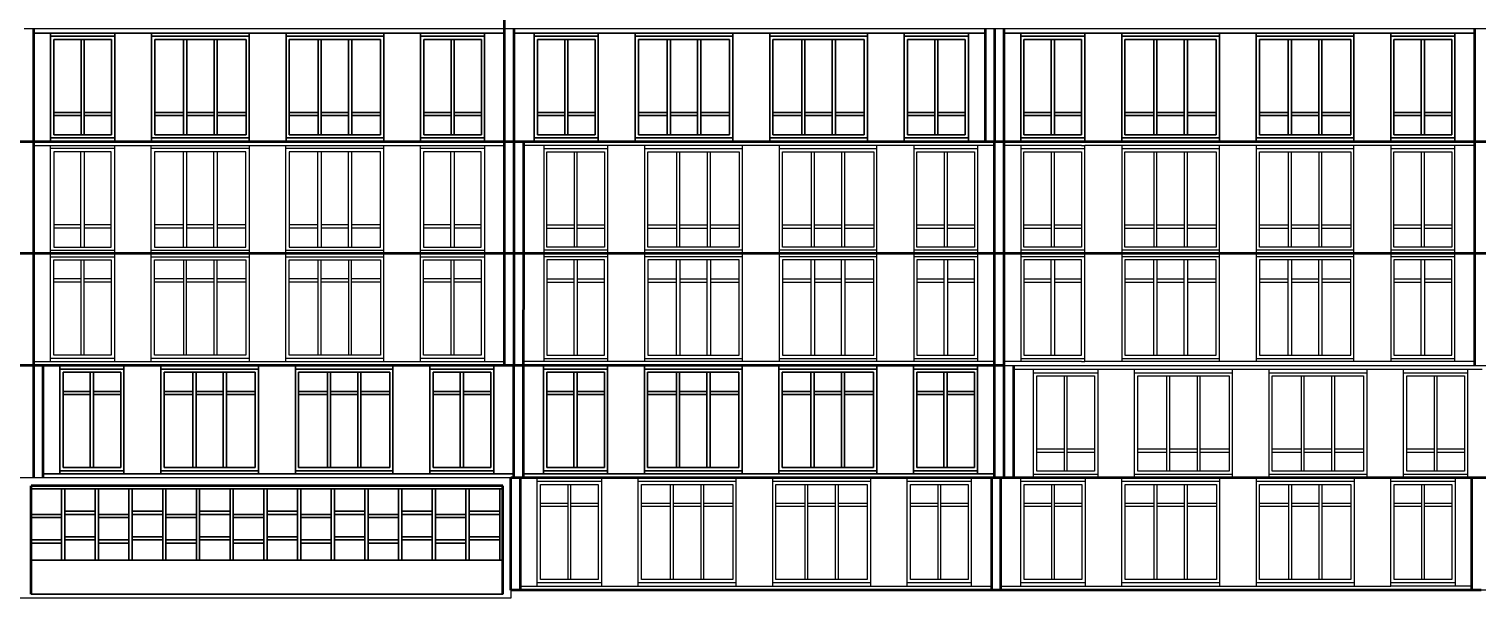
# Model space of a CAD drawing. Header units: centimetres. Extents: x 101 to 201, y 97 to 167.
# Drawn here: x 171.88 to 184.77, y 108.68 to 113.75 of the extents above; entities that cross this region are included whole.
import ezdxf

# ---------------------------------------------------------------- set-up
doc = ezdxf.new("R2010")
doc.units = ezdxf.units.CM
doc.layers.add('corte', color=1, linetype='Continuous')
doc.layers.add('grabado', color=5, linetype='Continuous')

msp = doc.modelspace()

# ---------------------------------------------------------------- linework, layer by layer
at = {"layer": 'corte'}
for p, q in [((189.113, 113.75), (171.838, 113.75)), ((180.475, 113.36), (180.475, 113.357)), ((176.198, 112.749), (163.284, 112.749)), ((171.922, 112.749), (176.075, 112.749)), ((175.425, 112.749), (175.425, 112.749)), ((176.198, 112.749), (189.113, 112.749)), ((180.475, 112.749), (176.322, 112.749)), ((176.971, 112.749), (176.971, 112.749)), ((180.561, 112.749), (184.75, 112.749)), ((172.931, 111.751), (172.965, 111.751)), ((174, 111.751), (174.034, 111.751)), ((175.069, 111.751), (175.103, 111.751)), ((177.327, 111.751), (177.293, 111.751)), ((178.397, 111.751), (178.362, 111.751)), ((179.466, 111.751), (179.432, 111.751)), ((181.604, 111.751), (181.57, 111.751)), ((182.673, 111.751), (182.639, 111.751)), ((183.743, 111.751), (183.708, 111.751)), ((176.198, 110.754), (163.284, 110.754)), ((171.922, 110.754), (176.075, 110.754)), ((175.425, 110.754), (175.425, 110.754)), ((176.198, 110.754), (190.011, 110.754)), ((180.475, 110.754), (176.322, 110.754)), ((176.971, 110.754), (176.971, 110.754)), ((180.559, 110.754), (184.902, 110.754)), ((181.332, 110.754), (181.332, 110.753)), ((171.922, 110.143), (171.922, 110.145)), ((180.559, 109.753), (163.284, 109.753)), ((176.17, 109.753), (176.17, 108.684)), ((181.54, 109.753), (181.574, 109.753)), ((181.688, 109.756), (181.654, 109.756)), ((182.609, 109.753), (182.643, 109.753)), ((182.757, 109.756), (182.723, 109.756)), ((183.678, 109.753), (183.712, 109.753)), ((183.826, 109.756), (183.792, 109.756)), ((171.899, 108.684), (163.284, 108.684)), ((171.904, 108.684), (171.899, 108.684)), ((171.936, 108.684), (171.904, 108.684)), ((171.973, 108.684), (171.936, 108.684)), ((171.985, 108.684), (171.973, 108.684)), ((172.016, 108.684), (171.985, 108.684)), ((172.053, 108.684), (172.016, 108.684)), ((172.066, 108.684), (172.053, 108.684)), ((172.097, 108.684), (172.066, 108.684)), ((172.134, 108.684), (172.097, 108.684)), ((172.146, 108.684), (172.134, 108.684)), ((172.178, 108.684), (172.146, 108.684)), ((172.215, 108.684), (172.178, 108.684)), ((172.227, 108.684), (172.215, 108.684)), ((172.259, 108.684), (172.227, 108.684)), ((172.295, 108.684), (172.259, 108.684)), ((172.308, 108.684), (172.295, 108.684)), ((172.339, 108.684), (172.308, 108.684)), ((172.376, 108.684), (172.339, 108.684)), ((172.388, 108.684), (172.376, 108.684)), ((172.42, 108.684), (172.388, 108.684)), ((172.457, 108.684), (172.42, 108.684)), ((172.469, 108.684), (172.457, 108.684)), ((172.501, 108.684), (172.469, 108.684)), ((172.537, 108.684), (172.501, 108.684)), ((172.55, 108.684), (172.537, 108.684)), ((172.551, 108.684), (172.55, 108.684)), ((172.581, 108.684), (172.551, 108.684)), ((176.17, 108.684), (172.581, 108.684)), ((175.378, 108.684), (175.378, 108.685)), ((189.084, 108.755), (176.17, 108.755)), ((180.447, 108.755), (176.255, 108.755)), ((176.862, 108.755), (176.862, 108.755)), ((176.943, 108.755), (176.943, 108.756)), ((184.722, 108.755), (180.532, 108.755))]:
    msp.add_line(p, q, dxfattribs=at)
at = {"layer": 'corte', "lineweight": 50}
for p, q in [((180.475, 113.75), (180.475, 112.748)), ((158.981, 112.75), (189.113, 112.749)), ((171.922, 112.749), (171.922, 112.748)), ((176.198, 110.754), (176.198, 112.749)), ((189.113, 111.751), (163.284, 111.751)), ((180.559, 110.754), (163.284, 110.754)), ((171.922, 110.145), (171.922, 110.755)), ((180.475, 110.754), (180.475, 110.755)), ((180.559, 110.754), (180.559, 109.753)), ((184.75, 110.754), (184.75, 110.755)), ((171.922, 109.753), (171.922, 110.143)), ((176.17, 108.755), (176.17, 109.753)), ((189.084, 109.753), (176.17, 109.753)), ((180.559, 109.756), (184.902, 109.756)), ((176.17, 108.764), (176.17, 108.759)), ((176.17, 108.759), (176.17, 108.759)), ((184.807, 108.755), (176.17, 108.755))]:
    msp.add_line(p, q, dxfattribs=at)
at = {"layer": 'grabado', "lineweight": 50}
for p, q in [((176.113, 110.754), (176.113, 123.729)), ((171.922, 110.755), (171.923, 113.75)), ((176.2, 112.749), (176.2, 113.75)), ((180.39, 113.75), (180.39, 112.753)), ((180.561, 110.754), (180.561, 113.75)), ((184.75, 110.755), (184.75, 113.75)), ((176.2, 112.753), (176.2, 112.752)), ((176.282, 109.753), (176.284, 112.749)), ((180.475, 110.755), (180.475, 112.748)), ((184.75, 112.753), (184.75, 112.752)), ((172.007, 109.753), (172.007, 110.75)), ((176.197, 109.753), (176.197, 110.754)), ((176.197, 110.75), (176.197, 110.751)), ((180.473, 109.753), (180.473, 110.75)), ((180.644, 110.754), (180.644, 109.756)), ((176.255, 108.755), (176.255, 109.753)), ((180.447, 109.753), (180.447, 108.751)), ((180.532, 108.752), (180.532, 109.753)), ((184.722, 108.755), (184.722, 109.753)), ((176.099, 109.684), (171.899, 109.684)), ((171.899, 108.72), (171.899, 109.684)), ((176.099, 108.72), (176.099, 109.684)), ((180.532, 108.751), (180.532, 108.752))]:
    msp.add_line(p, q, dxfattribs=at)
at = {"layer": 'grabado', "lineweight": 35}
for p, q in [((171.923, 113.714), (176.114, 113.714)), ((172.073, 113.714), (172.073, 112.753)), ((172.643, 112.753), (172.643, 113.714)), ((172.971, 113.714), (172.971, 112.749)), ((173.841, 112.749), (173.841, 113.714)), ((174.169, 113.714), (174.169, 112.749)), ((175.038, 112.749), (175.038, 113.714)), ((175.366, 113.714), (175.366, 112.749)), ((175.936, 112.749), (175.936, 113.714)), ((176.2, 113.714), (180.39, 113.714)), ((176.378, 113.714), (176.378, 112.749)), ((176.888, 113.75), (176.888, 113.749)), ((176.948, 112.749), (176.948, 113.714)), ((177.276, 113.714), (177.276, 112.749)), ((178.146, 112.749), (178.146, 113.714)), ((178.474, 113.714), (178.474, 112.749)), ((179.343, 112.749), (179.343, 113.714)), ((179.671, 113.714), (179.671, 112.749)), ((180.242, 112.749), (180.242, 113.714)), ((184.75, 113.714), (180.561, 113.714)), ((180.709, 112.749), (180.709, 113.714)), ((181.279, 113.714), (181.279, 112.749)), ((181.607, 112.749), (181.607, 113.714)), ((182.476, 113.714), (182.476, 112.749)), ((182.804, 112.749), (182.804, 113.714)), ((183.674, 113.714), (183.674, 112.749)), ((184.002, 112.749), (184.002, 113.714)), ((184.063, 113.75), (184.063, 113.749)), ((184.572, 113.714), (184.572, 112.749)), ((172.643, 113.686), (172.073, 113.686)), ((172.101, 113.657), (172.101, 112.809)), ((172.615, 113.657), (172.101, 113.657)), ((172.344, 112.809), (172.344, 113.657)), ((172.372, 113.657), (172.372, 112.809)), ((172.615, 112.809), (172.615, 113.657)), ((173.841, 113.686), (172.971, 113.686)), ((173.812, 113.657), (173, 113.657)), ((173, 113.657), (173, 112.809)), ((173.256, 112.809), (173.256, 113.657)), ((173.285, 113.657), (173.285, 112.809)), ((173.527, 112.809), (173.527, 113.657)), ((173.556, 113.657), (173.556, 112.809)), ((173.812, 112.809), (173.812, 113.657)), ((175.038, 113.686), (174.169, 113.686)), ((175.01, 113.657), (174.197, 113.657)), ((174.197, 113.657), (174.197, 112.809)), ((174.454, 112.809), (174.454, 113.657)), ((174.482, 113.657), (174.482, 112.809)), ((174.725, 112.809), (174.725, 113.657)), ((174.753, 113.657), (174.753, 112.809)), ((175.01, 112.809), (175.01, 113.657)), ((175.936, 113.686), (175.366, 113.686)), ((175.908, 113.657), (175.395, 113.657)), ((175.395, 113.657), (175.395, 112.809)), ((175.637, 112.809), (175.637, 113.657)), ((175.665, 113.657), (175.665, 112.809)), ((175.908, 112.809), (175.908, 113.657)), ((176.948, 113.686), (176.378, 113.686)), ((176.407, 113.657), (176.407, 112.809)), ((176.92, 113.657), (176.407, 113.657)), ((176.649, 112.809), (176.649, 113.657)), ((176.678, 113.657), (176.678, 112.809)), ((176.92, 112.809), (176.92, 113.657)), ((178.146, 113.686), (177.276, 113.686)), ((178.117, 113.657), (177.305, 113.657)), ((177.305, 113.657), (177.305, 112.809)), ((177.561, 112.809), (177.561, 113.657)), ((177.59, 113.657), (177.59, 112.809)), ((177.832, 112.809), (177.832, 113.657)), ((177.861, 113.657), (177.861, 112.809)), ((178.117, 112.809), (178.117, 113.657)), ((179.343, 113.686), (178.474, 113.686)), ((179.315, 113.657), (178.502, 113.657)), ((178.502, 113.657), (178.502, 112.809)), ((178.759, 112.809), (178.759, 113.657)), ((178.787, 113.657), (178.787, 112.809)), ((179.03, 112.809), (179.03, 113.657)), ((179.058, 113.657), (179.058, 112.809)), ((179.315, 112.809), (179.315, 113.657)), ((180.242, 113.686), (179.671, 113.686)), ((180.213, 113.657), (179.7, 113.657)), ((179.7, 113.657), (179.7, 112.809)), ((179.942, 112.809), (179.942, 113.657)), ((179.971, 113.657), (179.971, 112.809)), ((180.213, 112.809), (180.213, 113.657)), ((180.709, 113.686), (181.279, 113.686)), ((180.737, 112.809), (180.737, 113.657)), ((180.737, 113.657), (181.25, 113.657)), ((180.979, 113.657), (180.979, 112.809)), ((181.008, 112.809), (181.008, 113.657)), ((181.25, 113.657), (181.25, 112.809)), ((181.607, 113.686), (182.476, 113.686)), ((181.635, 112.809), (181.635, 113.657)), ((181.635, 113.657), (182.448, 113.657)), ((181.892, 113.657), (181.892, 112.809)), ((181.92, 112.809), (181.92, 113.657)), ((182.163, 113.657), (182.163, 112.809)), ((182.191, 112.809), (182.191, 113.657)), ((182.448, 113.657), (182.448, 112.809)), ((182.804, 113.686), (183.674, 113.686)), ((182.833, 112.809), (182.833, 113.657)), ((182.833, 113.657), (183.645, 113.657)), ((183.089, 113.657), (183.089, 112.809)), ((183.118, 112.809), (183.118, 113.657)), ((183.36, 113.657), (183.36, 112.809)), ((183.389, 112.809), (183.389, 113.657)), ((183.645, 113.657), (183.645, 112.809)), ((184.002, 113.686), (184.572, 113.686)), ((184.03, 113.657), (184.544, 113.657)), ((184.03, 112.809), (184.03, 113.657)), ((184.273, 113.657), (184.273, 112.809)), ((184.301, 112.809), (184.301, 113.657)), ((184.544, 113.657), (184.544, 112.809)), ((172.344, 113.007), (172.101, 113.007)), ((172.344, 112.979), (172.101, 112.979)), ((172.615, 113.007), (172.372, 113.007)), ((172.615, 112.979), (172.372, 112.979)), ((173.256, 113.007), (173, 113.007)), ((173.256, 112.979), (173, 112.979)), ((173.527, 113.007), (173.285, 113.007)), ((173.527, 112.979), (173.285, 112.979)), ((173.812, 113.007), (173.556, 113.007)), ((173.812, 112.979), (173.556, 112.979)), ((174.454, 113.007), (174.197, 113.007)), ((174.454, 112.979), (174.197, 112.979)), ((174.725, 113.007), (174.482, 113.007)), ((174.725, 112.979), (174.482, 112.979)), ((175.01, 113.007), (174.753, 113.007)), ((175.01, 112.979), (174.753, 112.979)), ((175.637, 113.007), (175.395, 113.007)), ((175.637, 112.979), (175.395, 112.979)), ((175.908, 113.007), (175.665, 113.007)), ((175.908, 112.979), (175.665, 112.979)), ((176.649, 113.007), (176.407, 113.007)), ((176.649, 112.979), (176.407, 112.979)), ((176.92, 113.007), (176.678, 113.007)), ((176.92, 112.979), (176.678, 112.979)), ((177.561, 113.007), (177.305, 113.007)), ((177.561, 112.979), (177.305, 112.979)), ((177.832, 113.007), (177.59, 113.007)), ((177.832, 112.979), (177.59, 112.979)), ((178.117, 113.007), (177.861, 113.007)), ((178.117, 112.979), (177.861, 112.979)), ((178.759, 113.007), (178.502, 113.007)), ((178.759, 112.979), (178.502, 112.979)), ((179.03, 113.007), (178.787, 113.007)), ((179.03, 112.979), (178.787, 112.979)), ((179.315, 113.007), (179.058, 113.007)), ((179.315, 112.979), (179.058, 112.979)), ((179.942, 113.007), (179.7, 113.007)), ((179.942, 112.979), (179.7, 112.979)), ((180.213, 113.007), (179.971, 113.007)), ((180.213, 112.979), (179.971, 112.979)), ((180.737, 113.007), (180.979, 113.007)), ((180.737, 112.979), (180.979, 112.979)), ((181.008, 113.007), (181.25, 113.007)), ((181.008, 112.979), (181.25, 112.979)), ((181.635, 113.007), (181.892, 113.007)), ((181.635, 112.979), (181.892, 112.979)), ((181.92, 113.007), (182.163, 113.007)), ((181.92, 112.979), (182.163, 112.979)), ((182.191, 113.007), (182.448, 113.007)), ((182.191, 112.979), (182.448, 112.979)), ((182.833, 113.007), (183.089, 113.007)), ((182.833, 112.979), (183.089, 112.979)), ((183.118, 113.007), (183.36, 113.007)), ((183.118, 112.979), (183.36, 112.979)), ((183.389, 113.007), (183.645, 113.007)), ((183.389, 112.979), (183.645, 112.979)), ((184.03, 113.007), (184.273, 113.007)), ((184.03, 112.979), (184.273, 112.979)), ((184.301, 113.007), (184.544, 113.007)), ((184.301, 112.979), (184.544, 112.979)), ((172.101, 112.809), (172.615, 112.809)), ((173, 112.809), (173.812, 112.809)), ((174.197, 112.809), (175.01, 112.809)), ((175.395, 112.809), (175.908, 112.809)), ((176.407, 112.809), (176.92, 112.809)), ((177.305, 112.809), (178.117, 112.809)), ((178.502, 112.809), (179.315, 112.809)), ((179.7, 112.809), (180.213, 112.809)), ((181.25, 112.809), (180.737, 112.809)), ((182.448, 112.809), (181.635, 112.809)), ((183.645, 112.809), (182.833, 112.809)), ((184.544, 112.809), (184.03, 112.809)), ((172.073, 112.781), (172.643, 112.781)), ((172.971, 112.781), (173.841, 112.781)), ((174.169, 112.781), (175.038, 112.781)), ((175.366, 112.781), (175.936, 112.781)), ((176.378, 112.781), (176.948, 112.781)), ((177.276, 112.781), (178.146, 112.781)), ((178.474, 112.781), (179.343, 112.781)), ((179.671, 112.781), (180.242, 112.781)), ((181.279, 112.781), (180.709, 112.781)), ((182.476, 112.781), (181.607, 112.781)), ((183.674, 112.781), (182.804, 112.781)), ((184.572, 112.781), (184.002, 112.781)), ((172.155, 110.754), (172.155, 109.789)), ((172.725, 109.789), (172.725, 110.754)), ((173.053, 110.754), (173.053, 109.789)), ((173.923, 109.789), (173.923, 110.754)), ((174.251, 110.754), (174.251, 109.789)), ((175.12, 109.789), (175.12, 110.754)), ((175.448, 110.754), (175.448, 109.789)), ((176.018, 109.789), (176.018, 110.754)), ((176.46, 110.754), (176.46, 109.789)), ((177.031, 109.789), (177.031, 110.754)), ((177.358, 110.754), (177.358, 109.789)), ((178.228, 109.789), (178.228, 110.754)), ((178.556, 110.754), (178.556, 109.789)), ((179.426, 109.789), (179.426, 110.754)), ((179.753, 110.75), (179.753, 109.789)), ((180.324, 109.789), (180.324, 110.75)), ((172.725, 110.722), (172.155, 110.722)), ((172.697, 110.694), (172.184, 110.694)), ((172.184, 110.694), (172.184, 109.846)), ((172.426, 109.846), (172.426, 110.694)), ((172.454, 110.694), (172.454, 109.846)), ((172.697, 109.846), (172.697, 110.694)), ((173.923, 110.722), (173.053, 110.722)), ((173.894, 110.694), (173.082, 110.694)), ((173.082, 110.694), (173.082, 109.846)), ((173.338, 109.846), (173.338, 110.694)), ((173.367, 110.694), (173.367, 109.846)), ((173.609, 109.846), (173.609, 110.694)), ((173.638, 110.694), (173.638, 109.846)), ((173.894, 109.846), (173.894, 110.694)), ((175.12, 110.722), (174.251, 110.722)), ((175.092, 110.694), (174.279, 110.694)), ((174.279, 110.694), (174.279, 109.846)), ((174.536, 109.846), (174.536, 110.694)), ((174.564, 110.694), (174.564, 109.846)), ((174.807, 109.846), (174.807, 110.694)), ((174.835, 110.694), (174.835, 109.846)), ((175.092, 109.846), (175.092, 110.694)), ((176.018, 110.722), (175.448, 110.722)), ((175.477, 110.694), (175.477, 109.846)), ((175.99, 110.694), (175.477, 110.694)), ((175.719, 109.846), (175.719, 110.694)), ((175.748, 110.694), (175.748, 109.846)), ((175.99, 109.846), (175.99, 110.694)), ((177.031, 110.722), (176.46, 110.722)), ((177.002, 110.694), (176.489, 110.694)), ((176.489, 110.694), (176.489, 109.846)), ((176.731, 109.846), (176.731, 110.694)), ((176.76, 110.694), (176.76, 109.846)), ((177.002, 109.846), (177.002, 110.694)), ((178.228, 110.722), (177.358, 110.722)), ((178.2, 110.694), (177.387, 110.694)), ((177.387, 110.694), (177.387, 109.846)), ((177.644, 109.846), (177.644, 110.694)), ((177.672, 110.694), (177.672, 109.846)), ((177.914, 109.846), (177.914, 110.694)), ((177.943, 110.694), (177.943, 109.846)), ((178.2, 109.846), (178.2, 110.694)), ((179.426, 110.722), (178.556, 110.722)), ((179.397, 110.694), (178.584, 110.694)), ((178.584, 110.694), (178.584, 109.846)), ((178.841, 109.846), (178.841, 110.694)), ((178.87, 110.694), (178.87, 109.846)), ((179.112, 109.846), (179.112, 110.694)), ((179.14, 110.694), (179.14, 109.846)), ((179.397, 109.846), (179.397, 110.694)), ((180.324, 110.722), (179.753, 110.722)), ((179.782, 110.694), (179.782, 109.846)), ((180.295, 110.694), (179.782, 110.694)), ((180.024, 109.846), (180.024, 110.694)), ((180.053, 110.694), (180.053, 109.846)), ((180.295, 109.846), (180.295, 110.694)), ((172.184, 110.524), (172.426, 110.524)), ((172.184, 110.496), (172.426, 110.496)), ((172.454, 110.524), (172.697, 110.524)), ((172.454, 110.496), (172.697, 110.496)), ((173.082, 110.524), (173.338, 110.524)), ((173.082, 110.496), (173.338, 110.496)), ((173.367, 110.524), (173.609, 110.524)), ((173.367, 110.496), (173.609, 110.496)), ((173.638, 110.524), (173.894, 110.524)), ((173.638, 110.496), (173.894, 110.496)), ((174.279, 110.524), (174.536, 110.524)), ((174.279, 110.496), (174.536, 110.496)), ((174.564, 110.524), (174.807, 110.524)), ((174.564, 110.496), (174.807, 110.496)), ((174.835, 110.524), (175.092, 110.524)), ((174.835, 110.496), (175.092, 110.496)), ((175.477, 110.524), (175.719, 110.524)), ((175.477, 110.496), (175.719, 110.496)), ((175.748, 110.524), (175.99, 110.524)), ((175.748, 110.496), (175.99, 110.496)), ((176.489, 110.524), (176.731, 110.524)), ((176.489, 110.496), (176.731, 110.496)), ((176.76, 110.524), (177.002, 110.524)), ((176.76, 110.496), (177.002, 110.496)), ((177.387, 110.524), (177.644, 110.524)), ((177.387, 110.496), (177.644, 110.496)), ((177.672, 110.524), (177.914, 110.524)), ((177.672, 110.496), (177.914, 110.496)), ((177.943, 110.524), (178.2, 110.524)), ((177.943, 110.496), (178.2, 110.496)), ((178.584, 110.524), (178.841, 110.524)), ((178.584, 110.496), (178.841, 110.496)), ((178.87, 110.524), (179.112, 110.524)), ((178.87, 110.496), (179.112, 110.496)), ((179.14, 110.524), (179.397, 110.524)), ((179.14, 110.496), (179.397, 110.496)), ((179.782, 110.524), (180.024, 110.524)), ((179.782, 110.496), (180.024, 110.496)), ((180.053, 110.524), (180.295, 110.524)), ((180.053, 110.496), (180.295, 110.496)), ((172.184, 109.846), (172.697, 109.846)), ((173.082, 109.846), (173.894, 109.846)), ((174.279, 109.846), (175.092, 109.846)), ((175.477, 109.846), (175.99, 109.846)), ((176.489, 109.846), (177.002, 109.846)), ((177.387, 109.846), (178.2, 109.846)), ((178.584, 109.846), (179.397, 109.846)), ((179.782, 109.846), (180.295, 109.846)), ((176.197, 109.789), (172.007, 109.789)), ((172.155, 109.817), (172.725, 109.817)), ((173.053, 109.817), (173.923, 109.817)), ((174.251, 109.817), (175.12, 109.817)), ((175.448, 109.817), (176.018, 109.817)), ((175.509, 109.753), (175.509, 109.753)), ((180.473, 109.789), (176.282, 109.789)), ((176.46, 109.817), (177.031, 109.817)), ((177.358, 109.817), (178.228, 109.817)), ((178.556, 109.817), (179.426, 109.817)), ((179.753, 109.817), (180.324, 109.817)), ((171.899, 109.656), (176.099, 109.656)), ((172.17, 109.02), (172.17, 109.656)), ((172.199, 109.02), (172.199, 109.656)), ((172.47, 109.02), (172.47, 109.656)), ((172.499, 109.02), (172.499, 109.656)), ((172.77, 109.02), (172.77, 109.656)), ((172.799, 109.02), (172.799, 109.656)), ((173.07, 109.02), (173.07, 109.656)), ((173.099, 109.02), (173.099, 109.656)), ((173.37, 109.02), (173.37, 109.656)), ((173.399, 109.02), (173.399, 109.656)), ((173.67, 109.02), (173.67, 109.656)), ((173.699, 109.02), (173.699, 109.656)), ((173.97, 109.02), (173.97, 109.656)), ((173.999, 109.02), (173.999, 109.656)), ((174.27, 109.02), (174.27, 109.656)), ((174.299, 109.02), (174.299, 109.656)), ((174.57, 109.02), (174.57, 109.656)), ((174.599, 109.02), (174.599, 109.656)), ((174.87, 109.02), (174.87, 109.656)), ((174.899, 109.02), (174.899, 109.656)), ((175.17, 109.02), (175.17, 109.656)), ((175.199, 109.02), (175.199, 109.656)), ((175.47, 109.02), (175.47, 109.656)), ((175.499, 109.02), (175.499, 109.656)), ((175.77, 109.02), (175.77, 109.656)), ((175.799, 109.02), (175.799, 109.656)), ((176.07, 109.02), (176.07, 109.656)), ((172.47, 109.457), (172.199, 109.457)), ((173.07, 109.457), (172.799, 109.457)), ((173.67, 109.457), (173.399, 109.457)), ((174.27, 109.457), (173.999, 109.457)), ((174.87, 109.457), (174.599, 109.457)), ((175.47, 109.457), (175.199, 109.457)), ((176.07, 109.457), (175.799, 109.457)), ((172.17, 109.429), (171.899, 109.429)), ((171.899, 109.4), (172.17, 109.4)), ((172.199, 109.429), (172.47, 109.429)), ((172.77, 109.429), (172.499, 109.429)), ((172.499, 109.4), (172.77, 109.4)), ((172.799, 109.429), (173.07, 109.429)), ((173.37, 109.429), (173.099, 109.429)), ((173.099, 109.4), (173.37, 109.4)), ((173.399, 109.429), (173.67, 109.429)), ((173.97, 109.429), (173.699, 109.429)), ((173.699, 109.4), (173.97, 109.4)), ((173.999, 109.429), (174.27, 109.429)), ((174.57, 109.429), (174.299, 109.429)), ((174.299, 109.4), (174.57, 109.4)), ((174.599, 109.429), (174.87, 109.429)), ((175.17, 109.429), (174.899, 109.429)), ((174.899, 109.4), (175.17, 109.4)), ((175.199, 109.429), (175.47, 109.429)), ((175.77, 109.429), (175.499, 109.429)), ((175.499, 109.4), (175.77, 109.4)), ((175.799, 109.429), (176.07, 109.429)), ((172.17, 109.202), (171.899, 109.202)), ((172.47, 109.23), (172.199, 109.23)), ((172.199, 109.202), (172.47, 109.202)), ((172.77, 109.202), (172.499, 109.202)), ((173.07, 109.23), (172.799, 109.23)), ((172.799, 109.202), (173.07, 109.202)), ((173.37, 109.202), (173.099, 109.202)), ((173.67, 109.23), (173.399, 109.23)), ((173.399, 109.202), (173.67, 109.202)), ((173.97, 109.202), (173.699, 109.202)), ((174.27, 109.23), (173.999, 109.23)), ((173.999, 109.202), (174.27, 109.202)), ((174.57, 109.202), (174.299, 109.202)), ((174.87, 109.23), (174.599, 109.23)), ((174.599, 109.202), (174.87, 109.202)), ((175.17, 109.202), (174.899, 109.202)), ((175.47, 109.23), (175.199, 109.23)), ((175.199, 109.202), (175.47, 109.202)), ((175.77, 109.202), (175.499, 109.202)), ((176.07, 109.23), (175.799, 109.23)), ((175.799, 109.202), (176.07, 109.202)), ((171.899, 109.173), (172.17, 109.173)), ((172.499, 109.173), (172.77, 109.173)), ((173.099, 109.173), (173.37, 109.173)), ((173.699, 109.173), (173.97, 109.173)), ((174.299, 109.173), (174.57, 109.173)), ((174.899, 109.173), (175.17, 109.173)), ((175.499, 109.173), (175.77, 109.173)), ((176.099, 109.02), (171.899, 109.02)), ((171.899, 108.72), (176.099, 108.72))]:
    msp.add_line(p, q, dxfattribs=at)
at = {"layer": 'grabado'}
for p, q in [((171.922, 112.714), (176.113, 112.714)), ((171.923, 112.753), (171.923, 112.749)), ((172.071, 110.789), (172.071, 112.714)), ((172.641, 112.685), (172.071, 112.685)), ((172.641, 112.714), (172.641, 110.789)), ((172.969, 110.789), (172.969, 112.714)), ((173.839, 112.685), (172.969, 112.685)), ((173.839, 112.714), (173.839, 110.789)), ((174.167, 110.789), (174.167, 112.714)), ((175.036, 112.685), (174.167, 112.685)), ((175.036, 112.714), (175.036, 110.789)), ((175.364, 110.789), (175.364, 112.714)), ((175.935, 112.685), (175.364, 112.685)), ((175.935, 112.714), (175.935, 110.789)), ((180.475, 112.714), (176.284, 112.714)), ((176.462, 112.714), (176.462, 110.789)), ((176.462, 112.685), (177.032, 112.685)), ((177.032, 110.789), (177.032, 112.714)), ((177.36, 112.714), (177.36, 110.789)), ((177.36, 112.685), (178.23, 112.685)), ((178.23, 110.789), (178.23, 112.714)), ((178.558, 112.714), (178.558, 110.789)), ((178.558, 112.685), (179.427, 112.685)), ((179.427, 110.789), (179.427, 112.714)), ((179.755, 112.714), (179.755, 110.789)), ((179.755, 112.685), (180.325, 112.685)), ((180.325, 110.789), (180.325, 112.714)), ((180.39, 112.753), (180.39, 112.749)), ((180.561, 112.753), (180.561, 112.749)), ((181.25, 112.714), (180.561, 112.714)), ((180.709, 112.714), (180.709, 110.789)), ((180.709, 112.685), (181.279, 112.685)), ((181.25, 112.714), (181.279, 112.714)), ((184.75, 112.714), (181.279, 112.714)), ((181.279, 110.789), (181.279, 112.714)), ((181.607, 112.714), (181.607, 110.789)), ((181.607, 112.685), (182.476, 112.685)), ((182.476, 110.789), (182.476, 112.714)), ((182.804, 112.714), (182.804, 110.789)), ((182.804, 112.685), (183.674, 112.685)), ((183.674, 110.789), (183.674, 112.714)), ((184.002, 112.714), (184.002, 110.789)), ((184.002, 112.685), (184.572, 112.685)), ((184.572, 110.789), (184.572, 112.714)), ((172.1, 112.657), (172.1, 111.808)), ((172.613, 112.657), (172.1, 112.657)), ((172.342, 111.808), (172.342, 112.657)), ((172.371, 112.657), (172.371, 111.808)), ((172.613, 111.808), (172.613, 112.657)), ((173.81, 112.657), (172.998, 112.657)), ((172.998, 112.657), (172.998, 111.808)), ((173.254, 111.808), (173.254, 112.657)), ((173.283, 112.657), (173.283, 111.808)), ((173.525, 111.808), (173.525, 112.657)), ((173.554, 112.657), (173.554, 111.808)), ((173.81, 111.808), (173.81, 112.657)), ((175.008, 112.657), (174.195, 112.657)), ((174.195, 112.657), (174.195, 111.808)), ((174.452, 111.808), (174.452, 112.657)), ((174.48, 112.657), (174.48, 111.808)), ((174.723, 111.808), (174.723, 112.657)), ((174.751, 112.657), (174.751, 111.808)), ((175.008, 111.808), (175.008, 112.657)), ((175.906, 112.657), (175.393, 112.657)), ((175.393, 112.657), (175.393, 111.808)), ((175.635, 111.808), (175.635, 112.657)), ((175.664, 112.657), (175.664, 111.808)), ((175.906, 111.808), (175.906, 112.657)), ((176.491, 111.808), (176.491, 112.657)), ((176.491, 112.657), (177.004, 112.657)), ((176.733, 112.657), (176.733, 111.808)), ((176.761, 111.808), (176.761, 112.657)), ((177.004, 112.657), (177.004, 111.808)), ((177.389, 111.808), (177.389, 112.657)), ((177.389, 112.657), (178.201, 112.657)), ((177.645, 112.657), (177.645, 111.808)), ((177.674, 111.808), (177.674, 112.657)), ((177.916, 112.657), (177.916, 111.808)), ((177.945, 111.808), (177.945, 112.657)), ((178.201, 112.657), (178.201, 111.808)), ((178.586, 111.808), (178.586, 112.657)), ((178.586, 112.657), (179.399, 112.657)), ((178.843, 112.657), (178.843, 111.808)), ((178.871, 111.808), (178.871, 112.657)), ((179.114, 112.657), (179.114, 111.808)), ((179.142, 111.808), (179.142, 112.657)), ((179.399, 112.657), (179.399, 111.808)), ((179.784, 112.657), (180.297, 112.657)), ((179.784, 111.808), (179.784, 112.657)), ((180.026, 112.657), (180.026, 111.808)), ((180.055, 111.808), (180.055, 112.657)), ((180.297, 112.657), (180.297, 111.808)), ((180.737, 111.808), (180.737, 112.657)), ((180.737, 112.657), (181.25, 112.657)), ((180.979, 112.657), (180.979, 111.808)), ((181.008, 111.808), (181.008, 112.657)), ((181.25, 112.657), (181.25, 111.808)), ((181.635, 111.808), (181.635, 112.657)), ((181.635, 112.657), (182.448, 112.657)), ((181.892, 112.657), (181.892, 111.808)), ((181.92, 111.808), (181.92, 112.657)), ((182.163, 112.657), (182.163, 111.808)), ((182.191, 111.808), (182.191, 112.657)), ((182.448, 112.657), (182.448, 111.808)), ((182.833, 111.808), (182.833, 112.657)), ((182.833, 112.657), (183.645, 112.657)), ((183.089, 112.657), (183.089, 111.808)), ((183.118, 111.808), (183.118, 112.657)), ((183.36, 112.657), (183.36, 111.808)), ((183.389, 111.808), (183.389, 112.657)), ((183.645, 112.657), (183.645, 111.808)), ((184.03, 112.657), (184.544, 112.657)), ((184.03, 111.808), (184.03, 112.657)), ((184.273, 112.657), (184.273, 111.808)), ((184.301, 111.808), (184.301, 112.657)), ((184.544, 112.657), (184.544, 111.808)), ((172.342, 112.006), (172.1, 112.006)), ((172.342, 111.978), (172.1, 111.978)), ((172.613, 112.006), (172.371, 112.006)), ((172.613, 111.978), (172.371, 111.978)), ((173.254, 112.006), (172.998, 112.006)), ((173.254, 111.978), (172.998, 111.978)), ((173.525, 112.006), (173.283, 112.006)), ((173.525, 111.978), (173.283, 111.978)), ((173.81, 112.006), (173.554, 112.006)), ((173.81, 111.978), (173.554, 111.978)), ((174.452, 112.006), (174.195, 112.006)), ((174.452, 111.978), (174.195, 111.978)), ((174.723, 112.006), (174.48, 112.006)), ((174.723, 111.978), (174.48, 111.978)), ((175.008, 112.006), (174.751, 112.006)), ((175.008, 111.978), (174.751, 111.978)), ((175.635, 112.006), (175.393, 112.006)), ((175.635, 111.978), (175.393, 111.978)), ((175.906, 112.006), (175.664, 112.006)), ((175.906, 111.978), (175.664, 111.978)), ((176.491, 112.006), (176.733, 112.006)), ((176.491, 111.978), (176.733, 111.978)), ((176.761, 112.006), (177.004, 112.006)), ((176.761, 111.978), (177.004, 111.978)), ((177.389, 112.006), (177.645, 112.006)), ((177.389, 111.978), (177.645, 111.978)), ((177.674, 112.006), (177.916, 112.006)), ((177.674, 111.978), (177.916, 111.978)), ((177.945, 112.006), (178.201, 112.006)), ((177.945, 111.978), (178.201, 111.978)), ((178.586, 112.006), (178.843, 112.006)), ((178.586, 111.978), (178.843, 111.978)), ((178.871, 112.006), (179.114, 112.006)), ((178.871, 111.978), (179.114, 111.978)), ((179.142, 112.006), (179.399, 112.006)), ((179.142, 111.978), (179.399, 111.978)), ((179.784, 112.006), (180.026, 112.006)), ((179.784, 111.978), (180.026, 111.978)), ((180.055, 112.006), (180.297, 112.006)), ((180.055, 111.978), (180.297, 111.978)), ((180.737, 112.006), (180.979, 112.006)), ((180.737, 111.978), (180.979, 111.978)), ((181.008, 112.006), (181.25, 112.006)), ((181.008, 111.978), (181.25, 111.978)), ((181.635, 112.006), (181.892, 112.006)), ((181.635, 111.978), (181.892, 111.978)), ((181.92, 112.006), (182.163, 112.006)), ((181.92, 111.978), (182.163, 111.978)), ((182.191, 112.006), (182.448, 112.006)), ((182.191, 111.978), (182.448, 111.978)), ((182.833, 112.006), (183.089, 112.006)), ((182.833, 111.978), (183.089, 111.978)), ((183.118, 112.006), (183.36, 112.006)), ((183.118, 111.978), (183.36, 111.978)), ((183.389, 112.006), (183.645, 112.006)), ((183.389, 111.978), (183.645, 111.978)), ((184.03, 112.006), (184.273, 112.006)), ((184.03, 111.978), (184.273, 111.978)), ((184.301, 112.006), (184.544, 112.006)), ((184.301, 111.978), (184.544, 111.978)), ((172.071, 111.78), (172.641, 111.78)), ((172.1, 111.808), (172.613, 111.808)), ((172.969, 111.78), (173.839, 111.78)), ((172.998, 111.808), (173.81, 111.808)), ((174.167, 111.78), (175.036, 111.78)), ((174.195, 111.808), (175.008, 111.808)), ((175.364, 111.78), (175.935, 111.78)), ((175.393, 111.808), (175.906, 111.808)), ((177.032, 111.78), (176.462, 111.78)), ((177.004, 111.808), (176.491, 111.808)), ((178.23, 111.78), (177.36, 111.78)), ((178.201, 111.808), (177.389, 111.808)), ((179.427, 111.78), (178.558, 111.78)), ((179.399, 111.808), (178.586, 111.808)), ((180.325, 111.78), (179.755, 111.78)), ((180.297, 111.808), (179.784, 111.808)), ((181.279, 111.78), (180.709, 111.78)), ((181.25, 111.808), (180.737, 111.808)), ((182.476, 111.78), (181.607, 111.78)), ((182.448, 111.808), (181.635, 111.808)), ((183.674, 111.78), (182.804, 111.78)), ((183.645, 111.808), (182.833, 111.808)), ((184.572, 111.78), (184.002, 111.78)), ((184.544, 111.808), (184.03, 111.808)), ((171.922, 111.75), (171.922, 111.753)), ((172.071, 111.723), (172.641, 111.723)), ((172.1, 111.694), (172.613, 111.694)), ((172.1, 110.846), (172.1, 111.694)), ((172.342, 111.694), (172.342, 110.846)), ((172.371, 110.846), (172.371, 111.694)), ((172.613, 111.694), (172.613, 110.846)), ((172.969, 111.723), (173.839, 111.723)), ((172.998, 110.846), (172.998, 111.694)), ((172.998, 111.694), (173.81, 111.694)), ((173.254, 111.694), (173.254, 110.846)), ((173.283, 110.846), (173.283, 111.694)), ((173.525, 111.694), (173.525, 110.846)), ((173.554, 110.846), (173.554, 111.694)), ((173.81, 111.694), (173.81, 110.846)), ((174.167, 111.723), (175.036, 111.723)), ((174.195, 110.846), (174.195, 111.694)), ((174.195, 111.694), (175.008, 111.694)), ((174.452, 111.694), (174.452, 110.846)), ((174.48, 110.846), (174.48, 111.694)), ((174.723, 111.694), (174.723, 110.846)), ((174.751, 110.846), (174.751, 111.694)), ((175.008, 111.694), (175.008, 110.846)), ((175.364, 111.723), (175.935, 111.723)), ((175.393, 110.846), (175.393, 111.694)), ((175.393, 111.694), (175.906, 111.694)), ((175.635, 111.694), (175.635, 110.846)), ((175.664, 110.846), (175.664, 111.694)), ((175.906, 111.694), (175.906, 110.846)), ((176.113, 111.753), (176.113, 111.75)), ((176.284, 111.753), (176.284, 111.75)), ((177.032, 111.723), (176.462, 111.723)), ((177.004, 111.694), (176.491, 111.694)), ((176.491, 111.694), (176.491, 110.846)), ((176.733, 110.846), (176.733, 111.694)), ((176.761, 111.694), (176.761, 110.846)), ((177.004, 110.846), (177.004, 111.694)), ((178.23, 111.723), (177.36, 111.723)), ((178.201, 111.694), (177.389, 111.694)), ((177.389, 111.694), (177.389, 110.846)), ((177.645, 110.846), (177.645, 111.694)), ((177.674, 111.694), (177.674, 110.846)), ((177.916, 110.846), (177.916, 111.694)), ((177.945, 111.694), (177.945, 110.846)), ((178.201, 110.846), (178.201, 111.694)), ((179.427, 111.723), (178.558, 111.723)), ((179.399, 111.694), (178.586, 111.694)), ((178.586, 111.694), (178.586, 110.846)), ((178.843, 110.846), (178.843, 111.694)), ((178.871, 111.694), (178.871, 110.846)), ((179.114, 110.846), (179.114, 111.694)), ((179.142, 111.694), (179.142, 110.846)), ((179.399, 110.846), (179.399, 111.694)), ((180.325, 111.723), (179.755, 111.723)), ((179.784, 111.694), (179.784, 110.846)), ((180.297, 111.694), (179.784, 111.694)), ((180.026, 110.846), (180.026, 111.694)), ((180.055, 111.694), (180.055, 110.846)), ((180.297, 110.846), (180.297, 111.694)), ((180.475, 111.75), (180.475, 111.753)), ((180.561, 111.75), (180.561, 111.753)), ((181.279, 111.723), (180.709, 111.723)), ((181.25, 111.694), (180.737, 111.694)), ((180.737, 111.694), (180.737, 110.846)), ((180.979, 110.846), (180.979, 111.694)), ((181.008, 111.694), (181.008, 110.846)), ((181.25, 110.846), (181.25, 111.694)), ((182.476, 111.723), (181.607, 111.723)), ((182.448, 111.694), (181.635, 111.694)), ((181.635, 111.694), (181.635, 110.846)), ((181.892, 110.846), (181.892, 111.694)), ((181.92, 111.694), (181.92, 110.846)), ((182.163, 110.846), (182.163, 111.694)), ((182.191, 111.694), (182.191, 110.846)), ((182.448, 110.846), (182.448, 111.694)), ((183.674, 111.723), (182.804, 111.723)), ((183.645, 111.694), (182.833, 111.694)), ((182.833, 111.694), (182.833, 110.846)), ((183.089, 110.846), (183.089, 111.694)), ((183.118, 111.694), (183.118, 110.846)), ((183.36, 110.846), (183.36, 111.694)), ((183.389, 111.694), (183.389, 110.846)), ((183.645, 110.846), (183.645, 111.694)), ((184.572, 111.723), (184.002, 111.723)), ((184.03, 111.694), (184.03, 110.846)), ((184.544, 111.694), (184.03, 111.694)), ((184.273, 110.846), (184.273, 111.694)), ((184.301, 111.694), (184.301, 110.846)), ((184.544, 110.846), (184.544, 111.694)), ((184.75, 111.75), (184.75, 111.753)), ((172.342, 111.525), (172.1, 111.525)), ((172.613, 111.525), (172.371, 111.525)), ((173.254, 111.525), (172.998, 111.525)), ((173.525, 111.525), (173.283, 111.525)), ((173.81, 111.525), (173.554, 111.525)), ((174.452, 111.525), (174.195, 111.525)), ((174.723, 111.525), (174.48, 111.525)), ((175.008, 111.525), (174.751, 111.525)), ((175.635, 111.525), (175.393, 111.525)), ((175.906, 111.525), (175.664, 111.525)), ((176.491, 111.525), (176.733, 111.525)), ((176.761, 111.525), (177.004, 111.525)), ((177.389, 111.525), (177.645, 111.525)), ((177.674, 111.525), (177.916, 111.525)), ((177.945, 111.525), (178.201, 111.525)), ((178.586, 111.525), (178.843, 111.525)), ((178.871, 111.525), (179.114, 111.525)), ((179.142, 111.525), (179.399, 111.525)), ((179.784, 111.525), (180.026, 111.525)), ((180.055, 111.525), (180.297, 111.525)), ((180.737, 111.525), (180.979, 111.525)), ((181.008, 111.525), (181.25, 111.525)), ((181.635, 111.525), (181.892, 111.525)), ((181.92, 111.525), (182.163, 111.525)), ((182.191, 111.525), (182.448, 111.525)), ((182.833, 111.525), (183.089, 111.525)), ((183.118, 111.525), (183.36, 111.525)), ((183.389, 111.525), (183.645, 111.525)), ((184.03, 111.525), (184.273, 111.525)), ((184.301, 111.525), (184.544, 111.525)), ((172.342, 111.496), (172.1, 111.496)), ((172.613, 111.496), (172.371, 111.496)), ((173.254, 111.496), (172.998, 111.496)), ((173.525, 111.496), (173.283, 111.496)), ((173.81, 111.496), (173.554, 111.496)), ((174.452, 111.496), (174.195, 111.496)), ((174.723, 111.496), (174.48, 111.496)), ((175.008, 111.496), (174.751, 111.496)), ((175.635, 111.496), (175.393, 111.496)), ((175.906, 111.496), (175.664, 111.496)), ((176.491, 111.496), (176.733, 111.496)), ((176.761, 111.496), (177.004, 111.496)), ((177.389, 111.496), (177.645, 111.496)), ((177.674, 111.496), (177.916, 111.496)), ((177.945, 111.496), (178.201, 111.496)), ((178.586, 111.496), (178.843, 111.496)), ((178.871, 111.496), (179.114, 111.496)), ((179.142, 111.496), (179.399, 111.496)), ((179.784, 111.496), (180.026, 111.496)), ((180.055, 111.496), (180.297, 111.496)), ((180.737, 111.496), (180.979, 111.496)), ((181.008, 111.496), (181.25, 111.496)), ((181.635, 111.496), (181.892, 111.496)), ((181.92, 111.496), (182.163, 111.496)), ((182.191, 111.496), (182.448, 111.496)), ((182.833, 111.496), (183.089, 111.496)), ((183.118, 111.496), (183.36, 111.496)), ((183.389, 111.496), (183.645, 111.496)), ((184.03, 111.496), (184.273, 111.496)), ((184.301, 111.496), (184.544, 111.496)), ((171.922, 110.789), (176.113, 110.789)), ((172.007, 110.75), (172.007, 110.754)), ((172.641, 110.818), (172.071, 110.818)), ((172.613, 110.846), (172.1, 110.846)), ((173.839, 110.818), (172.969, 110.818)), ((173.81, 110.846), (172.998, 110.846)), ((175.036, 110.818), (174.167, 110.818)), ((175.008, 110.846), (174.195, 110.846)), ((175.935, 110.818), (175.364, 110.818)), ((175.906, 110.846), (175.393, 110.846)), ((180.475, 110.789), (176.284, 110.789)), ((176.462, 110.818), (177.032, 110.818)), ((176.491, 110.846), (177.004, 110.846)), ((177.36, 110.818), (178.23, 110.818)), ((177.389, 110.846), (178.201, 110.846)), ((178.558, 110.818), (179.427, 110.818)), ((178.586, 110.846), (179.399, 110.846)), ((179.755, 110.818), (180.325, 110.818)), ((179.784, 110.846), (180.297, 110.846)), ((180.473, 110.75), (180.473, 110.754)), ((181.25, 110.789), (180.561, 110.789)), ((180.709, 110.818), (181.279, 110.818)), ((180.737, 110.846), (181.25, 110.846)), ((181.25, 110.789), (181.279, 110.789)), ((184.75, 110.789), (181.279, 110.789)), ((181.607, 110.818), (182.476, 110.818)), ((181.635, 110.846), (182.448, 110.846)), ((182.804, 110.818), (183.674, 110.818)), ((182.833, 110.846), (183.645, 110.846)), ((184.002, 110.818), (184.572, 110.818)), ((184.03, 110.846), (184.544, 110.846)), ((184.816, 110.718), (180.644, 110.718)), ((180.823, 109.756), (180.823, 110.718)), ((180.823, 110.689), (181.393, 110.689)), ((180.851, 109.813), (180.851, 110.661)), ((180.851, 110.661), (181.364, 110.661)), ((181.094, 110.661), (181.094, 109.813)), ((181.122, 109.813), (181.122, 110.661)), ((181.364, 110.661), (181.364, 109.813)), ((181.393, 110.718), (181.393, 109.756)), ((181.721, 109.756), (181.721, 110.718)), ((181.721, 110.689), (182.59, 110.689)), ((181.749, 109.813), (181.749, 110.661)), ((181.749, 110.661), (182.562, 110.661)), ((182.006, 110.661), (182.006, 109.813)), ((182.034, 109.813), (182.034, 110.661)), ((182.277, 110.661), (182.277, 109.813)), ((182.305, 109.813), (182.305, 110.661)), ((182.562, 110.661), (182.562, 109.813)), ((182.59, 110.718), (182.59, 109.756)), ((182.918, 109.756), (182.918, 110.718)), ((182.918, 110.689), (183.788, 110.689)), ((182.947, 109.813), (182.947, 110.661)), ((182.947, 110.661), (183.759, 110.661)), ((183.203, 110.661), (183.203, 109.813)), ((183.232, 109.813), (183.232, 110.661)), ((183.474, 110.661), (183.474, 109.813)), ((183.503, 109.813), (183.503, 110.661)), ((183.759, 110.661), (183.759, 109.813)), ((183.788, 110.718), (183.788, 109.756)), ((184.116, 109.756), (184.116, 110.718)), ((184.116, 110.689), (184.686, 110.689)), ((184.144, 110.661), (184.658, 110.661)), ((184.144, 109.813), (184.144, 110.661)), ((184.387, 110.661), (184.387, 109.813)), ((184.415, 109.813), (184.415, 110.661)), ((184.658, 110.661), (184.658, 109.813)), ((184.686, 110.718), (184.686, 109.756)), ((180.851, 110.011), (181.094, 110.011)), ((180.851, 109.982), (181.094, 109.982)), ((181.122, 110.011), (181.364, 110.011)), ((181.122, 109.982), (181.364, 109.982)), ((181.749, 110.011), (182.006, 110.011)), ((181.749, 109.982), (182.006, 109.982)), ((182.034, 110.011), (182.277, 110.011)), ((182.034, 109.982), (182.277, 109.982)), ((182.305, 110.011), (182.562, 110.011)), ((182.305, 109.982), (182.562, 109.982)), ((182.947, 110.011), (183.203, 110.011)), ((182.947, 109.982), (183.203, 109.982)), ((183.232, 110.011), (183.474, 110.011)), ((183.232, 109.982), (183.474, 109.982)), ((183.503, 110.011), (183.759, 110.011)), ((183.503, 109.982), (183.759, 109.982)), ((184.144, 110.011), (184.387, 110.011)), ((184.144, 109.982), (184.387, 109.982)), ((184.415, 110.011), (184.658, 110.011)), ((184.415, 109.982), (184.658, 109.982)), ((176.405, 108.791), (176.405, 109.753)), ((176.405, 109.724), (176.975, 109.724)), ((176.433, 109.696), (176.947, 109.696)), ((176.433, 108.848), (176.433, 109.696)), ((176.676, 109.696), (176.676, 108.848)), ((176.704, 108.848), (176.704, 109.696)), ((176.947, 109.696), (176.947, 108.848)), ((176.975, 109.753), (176.975, 108.791)), ((177.303, 108.791), (177.303, 109.753)), ((177.303, 109.724), (178.173, 109.724)), ((177.332, 108.848), (177.332, 109.696)), ((177.332, 109.696), (178.144, 109.696)), ((177.588, 109.696), (177.588, 108.848)), ((177.617, 108.848), (177.617, 109.696)), ((177.859, 109.696), (177.859, 108.848)), ((177.888, 108.848), (177.888, 109.696)), ((178.144, 109.696), (178.144, 108.848)), ((178.173, 109.753), (178.173, 108.791)), ((178.501, 108.791), (178.501, 109.753)), ((178.501, 109.724), (179.37, 109.724)), ((178.529, 108.848), (178.529, 109.696)), ((178.529, 109.696), (179.342, 109.696)), ((178.786, 109.696), (178.786, 108.848)), ((178.814, 108.848), (178.814, 109.696)), ((179.057, 109.696), (179.057, 108.848)), ((179.085, 108.848), (179.085, 109.696)), ((179.342, 109.696), (179.342, 108.848)), ((179.37, 109.753), (179.37, 108.791)), ((179.698, 108.791), (179.698, 109.753)), ((179.698, 109.724), (180.268, 109.724)), ((179.727, 108.848), (179.727, 109.696)), ((179.727, 109.696), (180.24, 109.696)), ((179.969, 109.696), (179.969, 108.848)), ((179.997, 108.848), (179.997, 109.696)), ((180.24, 109.696), (180.24, 108.848)), ((180.268, 109.753), (180.268, 108.791)), ((180.447, 109.753), (180.447, 109.752)), ((180.532, 109.752), (180.532, 109.753)), ((180.644, 109.756), (180.644, 109.757)), ((180.71, 108.791), (180.71, 109.753)), ((180.71, 109.724), (181.281, 109.724)), ((180.739, 109.696), (181.252, 109.696)), ((180.739, 108.848), (180.739, 109.696)), ((181.393, 109.784), (180.823, 109.784)), ((181.364, 109.813), (180.851, 109.813)), ((180.981, 109.696), (180.981, 108.848)), ((181.01, 108.848), (181.01, 109.696)), ((181.252, 109.696), (181.252, 108.848)), ((181.281, 109.753), (181.281, 108.791)), ((181.608, 108.791), (181.608, 109.753)), ((181.608, 109.724), (182.478, 109.724)), ((181.637, 108.848), (181.637, 109.696)), ((181.637, 109.696), (182.45, 109.696)), ((182.59, 109.784), (181.721, 109.784)), ((182.562, 109.813), (181.749, 109.813)), ((181.894, 109.696), (181.894, 108.848)), ((181.922, 108.848), (181.922, 109.696)), ((182.164, 109.696), (182.164, 108.848)), ((182.193, 108.848), (182.193, 109.696)), ((182.45, 109.696), (182.45, 108.848)), ((182.478, 109.753), (182.478, 108.791)), ((182.806, 108.791), (182.806, 109.753)), ((182.806, 109.724), (183.676, 109.724)), ((182.834, 108.848), (182.834, 109.696)), ((182.834, 109.696), (183.647, 109.696)), ((183.788, 109.784), (182.918, 109.784)), ((183.759, 109.813), (182.947, 109.813)), ((183.091, 109.696), (183.091, 108.848)), ((183.12, 108.848), (183.12, 109.696)), ((183.362, 109.696), (183.362, 108.848)), ((183.39, 108.848), (183.39, 109.696)), ((183.647, 109.696), (183.647, 108.848)), ((183.676, 109.753), (183.676, 108.791)), ((184.003, 108.791), (184.003, 109.753)), ((184.003, 109.724), (184.574, 109.724)), ((184.032, 108.848), (184.032, 109.696)), ((184.032, 109.696), (184.545, 109.696)), ((184.686, 109.784), (184.116, 109.784)), ((184.658, 109.813), (184.144, 109.813)), ((184.274, 109.696), (184.274, 108.848)), ((184.303, 108.848), (184.303, 109.696)), ((184.545, 109.696), (184.545, 108.848)), ((184.574, 109.753), (184.574, 108.791)), ((184.722, 109.752), (184.722, 109.753)), ((176.676, 109.526), (176.433, 109.526)), ((176.676, 109.498), (176.433, 109.498)), ((176.947, 109.526), (176.704, 109.526)), ((176.947, 109.498), (176.704, 109.498)), ((177.588, 109.526), (177.332, 109.526)), ((177.588, 109.498), (177.332, 109.498)), ((177.859, 109.526), (177.617, 109.526)), ((177.859, 109.498), (177.617, 109.498)), ((178.144, 109.526), (177.888, 109.526)), ((178.144, 109.498), (177.888, 109.498)), ((178.786, 109.526), (178.529, 109.526)), ((178.786, 109.498), (178.529, 109.498)), ((179.057, 109.526), (178.814, 109.526)), ((179.057, 109.498), (178.814, 109.498)), ((179.342, 109.526), (179.085, 109.526)), ((179.342, 109.498), (179.085, 109.498)), ((179.969, 109.526), (179.727, 109.526)), ((179.969, 109.498), (179.727, 109.498)), ((180.24, 109.526), (179.997, 109.526)), ((180.24, 109.498), (179.997, 109.498)), ((180.981, 109.526), (180.739, 109.526)), ((180.981, 109.498), (180.739, 109.498)), ((181.252, 109.526), (181.01, 109.526)), ((181.252, 109.498), (181.01, 109.498)), ((181.894, 109.526), (181.637, 109.526)), ((181.894, 109.498), (181.637, 109.498)), ((182.164, 109.526), (181.922, 109.526)), ((182.164, 109.498), (181.922, 109.498)), ((182.45, 109.526), (182.193, 109.526)), ((182.45, 109.498), (182.193, 109.498)), ((183.091, 109.526), (182.834, 109.526)), ((183.091, 109.498), (182.834, 109.498)), ((183.362, 109.526), (183.12, 109.526)), ((183.362, 109.498), (183.12, 109.498)), ((183.647, 109.526), (183.39, 109.526)), ((183.647, 109.498), (183.39, 109.498)), ((184.274, 109.526), (184.032, 109.526)), ((184.274, 109.498), (184.032, 109.498)), ((184.545, 109.526), (184.303, 109.526)), ((184.545, 109.498), (184.303, 109.498)), ((176.255, 108.791), (176.944, 108.791)), ((176.975, 108.819), (176.405, 108.819)), ((176.947, 108.848), (176.433, 108.848)), ((176.944, 108.791), (176.975, 108.791)), ((176.975, 108.791), (180.447, 108.791)), ((178.173, 108.819), (177.303, 108.819)), ((178.144, 108.848), (177.332, 108.848)), ((179.37, 108.819), (178.501, 108.819)), ((179.342, 108.848), (178.529, 108.848)), ((180.268, 108.819), (179.698, 108.819)), ((180.24, 108.848), (179.727, 108.848)), ((180.532, 108.791), (184.003, 108.791)), ((181.281, 108.819), (180.71, 108.819)), ((181.252, 108.848), (180.739, 108.848)), ((182.478, 108.819), (181.608, 108.819)), ((182.45, 108.848), (181.637, 108.848)), ((183.676, 108.819), (182.806, 108.819)), ((183.647, 108.848), (182.834, 108.848)), ((184.574, 108.819), (184.003, 108.819)), ((184.033, 108.791), (184.003, 108.791)), ((184.545, 108.848), (184.032, 108.848)), ((184.722, 108.791), (184.033, 108.791)), ((176.099, 108.72), (176.099, 108.72)), ((176.255, 108.751), (176.255, 108.755)), ((184.722, 108.751), (184.722, 108.755))]:
    msp.add_line(p, q, dxfattribs=at)

doc.saveas('drawing.dxf')
